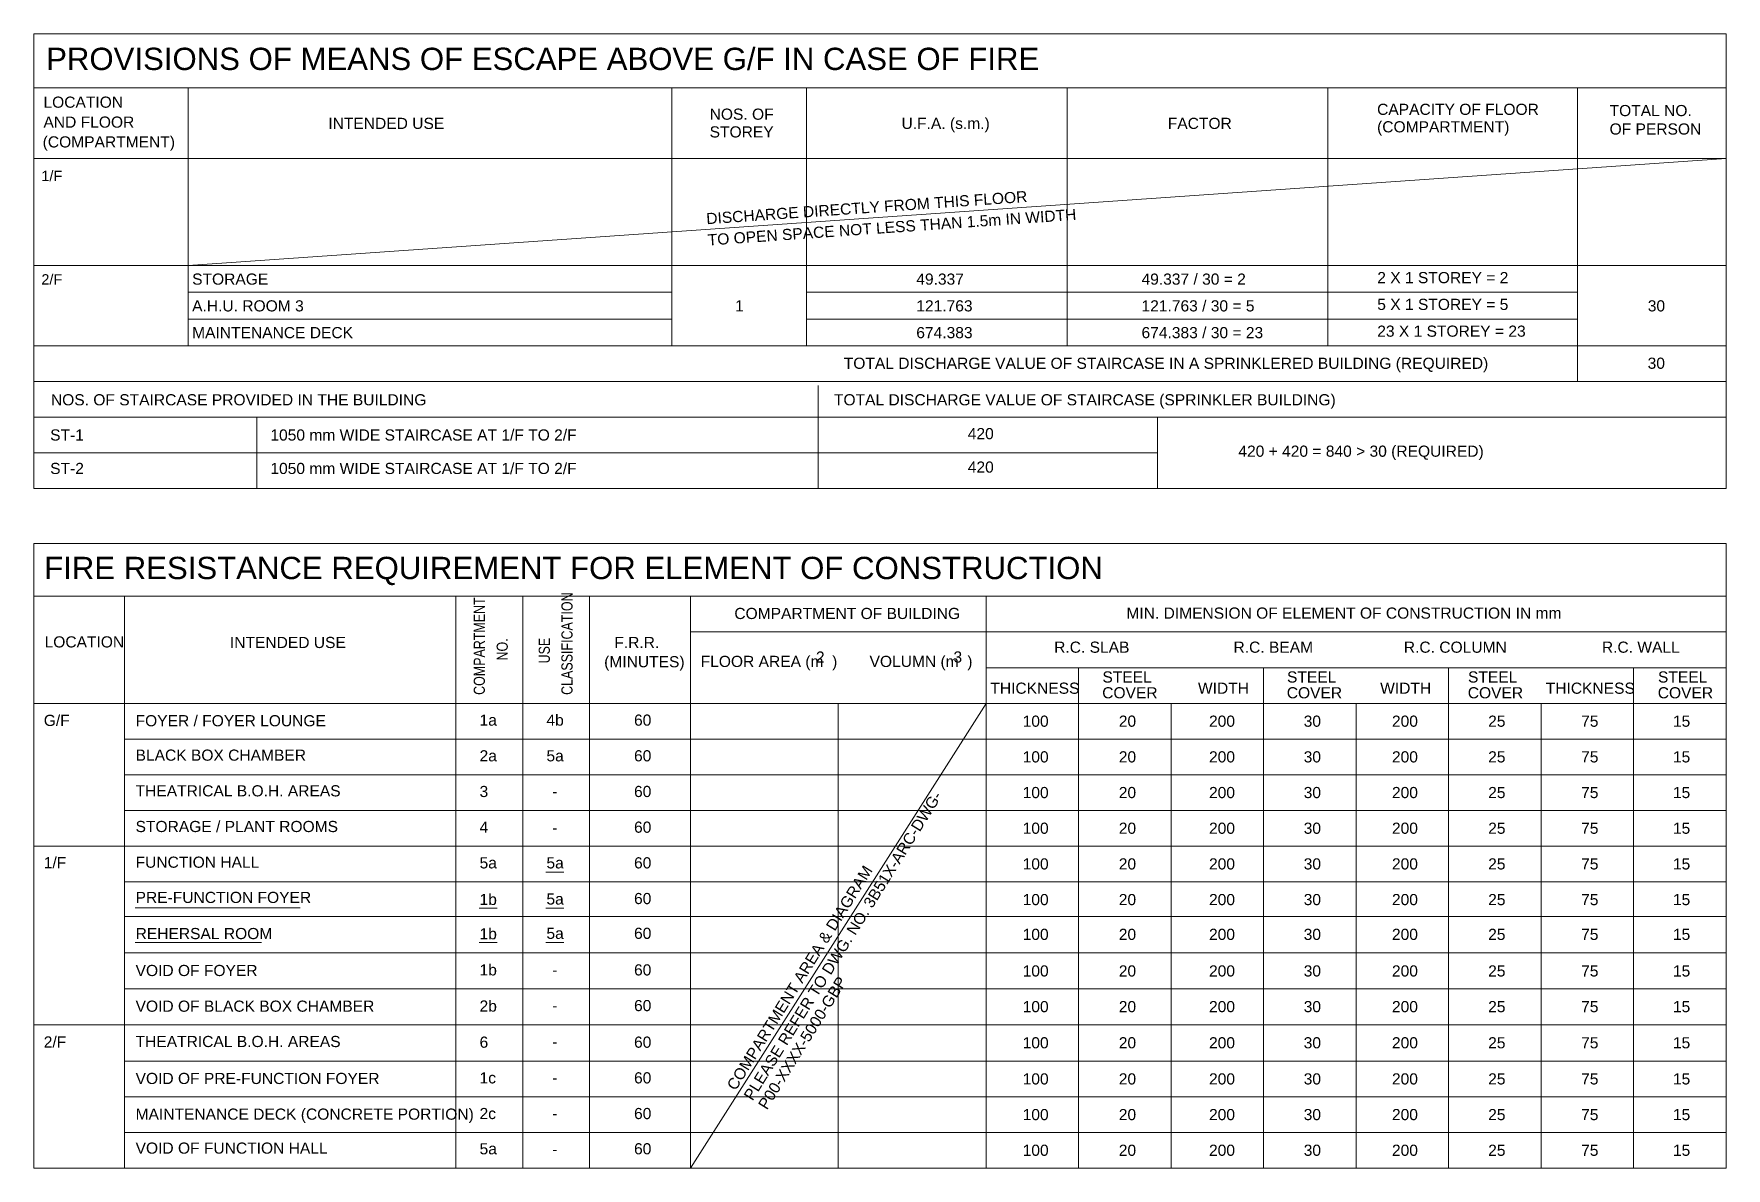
# Model space of a CAD drawing. Header units: millimetres. Extents: x 35540 to 832230, y -10956 to 416550.
# Drawn here: x 634457 to 822131, y 187209 to 312938 of the extents above; entities that cross this region are included whole.
import ezdxf

# ---------------------------------------------------------------- set-up
doc = ezdxf.new("R2010")
doc.units = ezdxf.units.MM
doc.layers.add('A-DETL', color=90, linetype='Continuous', lineweight=5)
doc.layers.add('G-ANNO-TEXT', color=231, linetype='Continuous', lineweight=5)
doc.styles.add('Swis721 BT_2', font='swiss.ttf', dxfattribs={"height": 2472.057075})
doc.styles.add('Swis721 Lt BT', font='swissl.ttf', dxfattribs={"height": 1236.028537})
doc.styles.add('Swis721 Lt BT_1', font='swissl.ttf', dxfattribs={"height": 1147.740785})
doc.styles.add('Swis721 Lt BT_2', font='swissl.ttf', dxfattribs={"width": 0.8, "height": 1236.028537})

msp = doc.modelspace()

# ---------------------------------------------------------------- linework, layer by layer
at = {"layer": 'A-DETL'}
for p, q in [((822131.3, 312938.3), (634456.7, 312938.3)), ((634456.7, 312938.3), (634456.7, 262536)), ((634456.7, 312938.3), (822131.3, 312938.3)), ((822131.3, 262536), (822131.3, 312938.3)), ((634456.7, 306970.2), (822131.3, 306970.2)), ((651583.5, 306970.2), (651583.5, 278357.2)), ((705203.3, 306970.2), (705203.3, 278357.2)), ((720142.1, 306970.2), (720142.1, 278357.2)), ((749052.5, 306970.2), (749052.5, 278357.2)), ((777962.8, 306970.2), (777962.8, 278357.2)), ((805650.9, 306970.2), (805650.9, 274401.9)), ((634456.7, 299122.4), (822131.3, 299122.4)), ((822131.3, 299122.4), (651583.5, 287256.6)), ((822131.3, 287256.6), (634456.7, 287256.6)), ((705203.3, 284290.1), (651583.5, 284290.1)), ((805650.9, 284290.1), (720142.1, 284290.1)), ((705203.3, 281323.6), (651583.5, 281323.6)), ((805650.9, 281323.6), (720142.1, 281323.6)), ((822131.3, 278357.2), (634456.7, 278357.2)), ((720142.1, 278357.2), (805650.9, 278357.2)), ((634456.7, 274401.9), (822131.3, 274401.9)), ((721455.2, 273978.1), (721455.2, 262536)), ((634456.7, 270446.6), (822131.3, 270446.6)), ((659177.3, 270446.6), (659177.3, 262536)), ((759071.1, 270446.6), (759071.1, 262536)), ((634456.7, 266491.3), (759071.1, 266491.3)), ((634456.7, 262536), (822131.3, 262536)), ((634456.7, 187209.2), (634456.7, 256457.6)), ((634456.7, 256457.6), (822131.3, 256457.6)), ((822131.3, 256457.6), (822131.3, 187209.2)), ((634456.7, 250593.4), (822131.3, 250593.4)), ((644527.4, 250593.4), (644527.4, 187209.2)), ((681262.8, 250593.4), (681262.8, 187209.2)), ((688679, 250593.4), (688679, 187209.2)), ((696095.1, 250593.4), (696095.1, 187209.2)), ((707267.8, 250593.4), (707267.8, 187209.2)), ((740059, 250593.4), (740059, 187209.2)), ((707267.8, 246638.1), (822131.3, 246638.1)), ((740059, 242682.8), (822131.3, 242682.8)), ((750318, 242682.8), (750318, 187209.2)), ((770836.1, 242682.8), (770836.1, 187209.2)), ((791354.2, 242682.8), (791354.2, 187209.2)), ((811872.2, 242682.8), (811872.2, 187209.2)), ((822131.3, 238727.5), (634456.7, 238727.5)), ((634456.7, 238727.5), (822131.3, 238727.5)), ((740059, 238727.5), (707267.8, 187209.2)), ((723663.4, 238641.7), (723663.4, 187209.2)), ((760577.1, 238641.7), (760577.1, 187209.2)), ((781095.1, 238641.7), (781095.1, 187209.2)), ((801613.2, 238641.7), (801613.2, 187209.2)), ((644527.4, 234772.2), (822131.3, 234772.2)), ((644527.4, 230817), (822131.3, 230817)), ((644527.4, 226861.7), (822131.3, 226861.7)), ((634456.7, 222906.4), (822131.3, 222906.4)), ((691244, 220021.5), (693244, 220021.5)), ((644527.4, 218951.1), (822131.3, 218951.1)), ((645692.4, 216066.2), (663992.4, 216066.2)), ((683827.8, 216016.4), (685827.8, 216016.4)), ((691244, 216016.4), (693244, 216016.4)), ((644527.4, 215096.5), (822131.3, 215096.5)), ((645692.4, 212211.7), (659692.4, 212211.7)), ((683827.8, 212211.7), (685827.8, 212211.7)), ((691244, 212211.7), (693244, 212211.7)), ((644527.4, 211091.1), (822131.3, 211091.1)), ((644527.4, 207085.8), (822131.3, 207085.8)), ((634456.7, 203080.4), (822131.3, 203080.4)), ((644527.4, 199075.1), (822131.3, 199075.1)), ((644527.4, 195119.8), (822131.3, 195119.8)), ((644527.4, 191164.5), (822131.3, 191164.5)), ((822131.3, 187209.2), (634456.7, 187209.2))]:
    msp.add_line(p, q, dxfattribs=at)

# ---------------------------------------------------------------- texts
at = {"layer": 'G-ANNO-TEXT', "color": 7, "attachment_point": 1, "line_spacing_factor": 1.00667}
for s, insert, char_height, width, style in [('PROVISIONS OF MEANS OF ESCAPE ABOVE G/F IN CASE OF FIRE', (635822.5, 311402.2), 2472.057, 127678.93, 'Swis721 BT_2'), ('LOCATION', (635524, 305985.2), 1236.03, 9970.997, 'Swis721 Lt BT'), ('NOS. OF', (709401.2, 304654.7), 1236.03, 8121.032, 'Swis721 Lt BT'), ('CAPACITY OF FLOOR', (783421.1, 305192), 1236.029, 19989.027, 'Swis721 Lt BT'), ('TOTAL NO.', (809203.8, 305054.9), 1236.03, 10237.517, 'Swis721 Lt BT'), ('AND FLOOR', (635524, 303775.8), 1236.03, 11444.698, 'Swis721 Lt BT'), ('INTENDED USE', (667114.6, 303634.9), 1236.029, 14392.099, 'Swis721 Lt BT'), ('STOREY', (709401.2, 302689.2), 1236.03, 7666.38, 'Swis721 Lt BT'), ('U.F.A. (s.m.)', (730680.2, 303634.9), 1236.029, 11240.888, 'Swis721 Lt BT'), ('FACTOR', (760209.8, 303634.9), 1236.03, 7885.867, 'Swis721 Lt BT'), ('(COMPARTMENT)', (783421.1, 303253.8), 1236.029, 16445.874, 'Swis721 Lt BT'), ('OF PERSON', (809203.8, 303012), 1236.03, 11413.342, 'Swis721 Lt BT'), ('(COMPARTMENT)', (635435.5, 301580.8), 1236.029, 16445.874, 'Swis721 Lt BT'), ('1/F', (635291, 297769.7), 1147.74, 2664.043, 'Swis721 Lt BT_1'), ('2/F', (635291, 286298.7), 1147.74, 2664.043, 'Swis721 Lt BT_1'), ('STORAGE', (652011.2, 286373), 1236.03, 9328.213, 'Swis721 Lt BT'), ('49.337', (732319.1, 286373), 1236.03, 6035.902, 'Swis721 Lt BT'), ('49.337 / 30 = 2', (757298, 286373), 1236.029, 13843.381, 'Swis721 Lt BT'), ('2 X 1 STOREY = 2', (783440, 286537.5), 1236.029, 16634.006, 'Swis721 Lt BT'), ('A.H.U. ROOM 3', (652011.2, 283406.5), 1236.029, 14156.934, 'Swis721 Lt BT'), ('\\fSwis721 Lt BT|b0|i0|c134|p34|;1', (712214.7, 283406.5), 1236.029, 1097.437, 'Swis721 Lt BT'), ('121.763', (732319.1, 283406.5), 1236.03, 7133.339, 'Swis721 Lt BT'), ('121.763 / 30 = 5', (757298, 283406.5), 1236.029, 14940.818, 'Swis721 Lt BT'), ('5 X 1 STOREY = 5', (783440, 283571), 1236.029, 16634.006, 'Swis721 Lt BT'), ('30', (813438.9, 283406.5), 1236.03, 2194.874, 'Swis721 Lt BT'), ('MAINTENANCE DECK', (652011.2, 280440), 1236.029, 20130.126, 'Swis721 Lt BT'), ('674.383', (732319.1, 280440), 1236.03, 7133.339, 'Swis721 Lt BT'), ('674.383 / 30 = 23', (757298, 280440), 1236.029, 16038.255, 'Swis721 Lt BT'), ('23 X 1 STOREY = 23', (783440, 280604.5), 1236.029, 18828.88, 'Swis721 Lt BT'), ('TOTAL DISCHARGE VALUE OF STAIRCASE IN A SPRINKLERED BUILDING (REQUIRED)', (724277.4, 277044.3), 1236.029, 79548.489, 'Swis721 Lt BT'), ('30', (813424.1, 277049.6), 1236.03, 2194.874, 'Swis721 Lt BT'), ('NOS. OF STAIRCASE PROVIDED IN THE BUILDING', (636351.9, 272997.5), 1236.029, 46499.964, 'Swis721 Lt BT'), ('TOTAL DISCHARGE VALUE OF STAIRCASE (SPRINKLER BUILDING)', (723189.2, 272997.5), 1236.029, 61879.757, 'Swis721 Lt BT'), ('ST-1', (636266.6, 269093.9), 1236.03, 4123.227, 'Swis721 Lt BT'), ('1050 mm WIDE STAIRCASE AT 1/F TO 2/F', (660689.9, 269093.9), 1236.029, 38065.378, 'Swis721 Lt BT'), ('420', (738030.3, 269244.8), 1236.03, 3292.31, 'Swis721 Lt BT'), ('420 + 420 = 840 > 30 (REQUIRED)', (768036.8, 267299.2), 1236.029, 32515.484, 'Swis721 Lt BT'), ('ST-2', (636266.6, 265385.9), 1236.03, 4123.227, 'Swis721 Lt BT'), ('1050 mm WIDE STAIRCASE AT 1/F TO 2/F', (660689.9, 265385.9), 1236.029, 38065.378, 'Swis721 Lt BT'), ('420', (738030.3, 265536.7), 1236.03, 3292.31, 'Swis721 Lt BT'), ('FIRE RESISTANCE REQUIREMENT FOR ELEMENT OF CONSTRUCTION', (635597.9, 254971.4), 2472.057, 135549.12, 'Swis721 BT_2'), ('COMPARTMENT OF BUILDING', (712141.6, 249310.4), 1236.029, 28235.48, 'Swis721 Lt BT'), ('MIN. DIMENSION OF ELEMENT OF CONSTRUCTION IN mm', (755619.8, 249351.4), 1236.029, 54699.384, 'Swis721 Lt BT'), ('LOCATION', (635647.2, 246159), 1236.03, 9970.997, 'Swis721 Lt BT'), ('INTENDED USE', (656202.9, 246094.9), 1236.029, 14392.099, 'Swis721 Lt BT'), ('F.R.R.', (698830.9, 246094.9), 1236.03, 5487.184, 'Swis721 Lt BT'), ('(MINUTES)', (697703.9, 243961.1), 1236.03, 9986.675, 'Swis721 Lt BT'), ('FLOOR AREA (m  )', (708405, 243995.9), 1236.029, 17088.658, 'Swis721 Lt BT'), ('\\fSwis721 Lt BT|b0|i0|c134|p34|;2', (721189.6, 244476.5), 1236.029, 1097.437, 'Swis721 Lt BT'), ('VOLUMN (m  )', (727135.9, 243995.9), 1236.029, 13090.853, 'Swis721 Lt BT'), ('\\fSwis721 Lt BT|b0|i0|c134|p34|;3', (736445.4, 244483.6), 1236.029, 1097.437, 'Swis721 Lt BT'), ('R.C. SLAB', (747607.9, 245572.8), 1236.03, 9343.89, 'Swis721 Lt BT'), ('R.C. BEAM', (767498.6, 245572.8), 1236.03, 9939.642, 'Swis721 Lt BT'), ('R.C. COLUMN', (786387.6, 245572.8), 1236.029, 13090.853, 'Swis721 Lt BT'), ('R.C. WALL', (808350.6, 245572.8), 1236.03, 9626.088, 'Swis721 Lt BT'), ('STEEL', (752960.4, 242269.5), 1236.03, 5941.836, 'Swis721 Lt BT'), ('STEEL', (773428.9, 242269.5), 1236.03, 5941.836, 'Swis721 Lt BT'), ('STEEL', (793501.4, 242269.5), 1236.03, 5941.836, 'Swis721 Lt BT'), ('STEEL', (814569.2, 242269.5), 1236.03, 5941.836, 'Swis721 Lt BT'), ('THICKNESS', (740532.6, 241027.1), 1236.03, 11021.401, 'Swis721 Lt BT'), ('COVER', (752935.4, 240520), 1236.03, 6772.753, 'Swis721 Lt BT'), ('WIDTH', (763555.8, 241027.1), 1236.03, 6255.39, 'Swis721 Lt BT'), ('COVER', (773403.9, 240520), 1236.03, 6772.753, 'Swis721 Lt BT'), ('WIDTH', (783760.4, 241027.1), 1236.03, 6255.39, 'Swis721 Lt BT'), ('COVER', (793476.4, 240520), 1236.03, 6772.753, 'Swis721 Lt BT'), ('THICKNESS', (802127.5, 241027.1), 1236.03, 11021.401, 'Swis721 Lt BT'), ('COVER', (814544.2, 240520), 1236.03, 6772.753, 'Swis721 Lt BT'), ('G/F', (635558.4, 237459), 1236.03, 3323.666, 'Swis721 Lt BT'), ('FOYER / FOYER LOUNGE', (645740.2, 237422), 1236.029, 23579.213, 'Swis721 Lt BT'), ('1a', (683887, 237488.4), 1236.03, 2210.551, 'Swis721 Lt BT'), ('4b', (691303.2, 237488.4), 1236.03, 2288.94, 'Swis721 Lt BT'), ('60', (701017.2, 237488.4), 1236.03, 2194.874, 'Swis721 Lt BT'), ('100', (744114.7, 237371.6), 1236.03, 3292.31, 'Swis721 Lt BT'), ('20', (754777.6, 237371.6), 1236.03, 2194.874, 'Swis721 Lt BT'), ('200', (764782, 237371.6), 1236.03, 3292.31, 'Swis721 Lt BT'), ('30', (775280.6, 237371.6), 1236.03, 2194.874, 'Swis721 Lt BT'), ('200', (785068.1, 237371.6), 1236.03, 3292.31, 'Swis721 Lt BT'), ('25', (795738.5, 237371.6), 1236.03, 2194.874, 'Swis721 Lt BT'), ('75', (806048.2, 237371.6), 1236.03, 2194.874, 'Swis721 Lt BT'), ('15', (816230, 237371.6), 1236.03, 2194.874, 'Swis721 Lt BT'), ('BLACK BOX CHAMBER', (645740.2, 233606.7), 1236.029, 21368.662, 'Swis721 Lt BT'), ('2a', (683887, 233533.1), 1236.03, 2210.551, 'Swis721 Lt BT'), ('5a', (691303.2, 233533.1), 1236.03, 2210.551, 'Swis721 Lt BT'), ('60', (701017.2, 233533.1), 1236.03, 2194.874, 'Swis721 Lt BT'), ('100', (744114.7, 233416.3), 1236.03, 3292.31, 'Swis721 Lt BT'), ('20', (754777.6, 233416.3), 1236.03, 2194.874, 'Swis721 Lt BT'), ('200', (764782, 233416.3), 1236.03, 3292.31, 'Swis721 Lt BT'), ('30', (775280.6, 233416.3), 1236.03, 2194.874, 'Swis721 Lt BT'), ('200', (785068.1, 233416.3), 1236.03, 3292.31, 'Swis721 Lt BT'), ('25', (795738.5, 233416.3), 1236.03, 2194.874, 'Swis721 Lt BT'), ('75', (806048.2, 233416.3), 1236.03, 2194.874, 'Swis721 Lt BT'), ('15', (816230, 233416.3), 1236.03, 2194.874, 'Swis721 Lt BT'), ('THEATRICAL B.O.H. AREAS', (645740.2, 229651.4), 1236.029, 25256.724, 'Swis721 Lt BT'), ('\\fSwis721 Lt BT|b0|i0|c134|p34|;3', (683887, 229577.8), 1236.029, 1097.437, 'Swis721 Lt BT'), ('60', (701017.2, 229577.8), 1236.03, 2194.874, 'Swis721 Lt BT'), ('100', (744114.7, 229461), 1236.03, 3292.31, 'Swis721 Lt BT'), ('20', (754777.6, 229461), 1236.03, 2194.874, 'Swis721 Lt BT'), ('200', (764782, 229461), 1236.03, 3292.31, 'Swis721 Lt BT'), ('30', (775280.6, 229461), 1236.03, 2194.874, 'Swis721 Lt BT'), ('200', (785068.1, 229461), 1236.03, 3292.31, 'Swis721 Lt BT'), ('25', (795738.5, 229461), 1236.03, 2194.874, 'Swis721 Lt BT'), ('75', (806048.2, 229461), 1236.03, 2194.874, 'Swis721 Lt BT'), ('15', (816230, 229461), 1236.03, 2194.874, 'Swis721 Lt BT'), ('\\fSwis721 Lt BT|b0|i0|c134|p34|;-', (691956.9, 229577.8), 1236.029, 674.14, 'Swis721 Lt BT'), ('STORAGE / PLANT ROOMS', (645740.2, 225696.2), 1236.029, 25131.302, 'Swis721 Lt BT'), ('\\fSwis721 Lt BT|b0|i0|c134|p34|;4', (683887, 225622.5), 1236.029, 1097.437, 'Swis721 Lt BT'), ('60', (701017.2, 225622.5), 1236.03, 2194.874, 'Swis721 Lt BT'), ('100', (744114.7, 225505.8), 1236.03, 3292.31, 'Swis721 Lt BT'), ('20', (754777.6, 225505.8), 1236.03, 2194.874, 'Swis721 Lt BT'), ('200', (764782, 225505.8), 1236.03, 3292.31, 'Swis721 Lt BT'), ('30', (775280.6, 225505.8), 1236.03, 2194.874, 'Swis721 Lt BT'), ('200', (785068.1, 225505.8), 1236.03, 3292.31, 'Swis721 Lt BT'), ('25', (795738.5, 225505.8), 1236.03, 2194.874, 'Swis721 Lt BT'), ('75', (806048.2, 225505.8), 1236.03, 2194.874, 'Swis721 Lt BT'), ('15', (816230, 225505.8), 1236.03, 2194.874, 'Swis721 Lt BT'), ('\\fSwis721 Lt BT|b0|i0|c134|p34|;-', (691956.9, 225572.5), 1236.029, 674.14, 'Swis721 Lt BT'), ('1/F', (635558.4, 221687.9), 1236.03, 2869.013, 'Swis721 Lt BT'), ('FUNCTION HALL', (645740.2, 221740.9), 1236.029, 15567.925, 'Swis721 Lt BT'), ('5a', (683887, 221667.2), 1236.03, 2210.551, 'Swis721 Lt BT'), ('5a', (691303.2, 221667.2), 1236.03, 2210.551, 'Swis721 Lt BT'), ('60', (701017.2, 221667.2), 1236.03, 2194.874, 'Swis721 Lt BT'), ('100', (744114.7, 221550.5), 1236.03, 3292.31, 'Swis721 Lt BT'), ('20', (754777.6, 221550.5), 1236.03, 2194.874, 'Swis721 Lt BT'), ('200', (764782, 221550.5), 1236.03, 3292.31, 'Swis721 Lt BT'), ('30', (775280.6, 221550.5), 1236.03, 2194.874, 'Swis721 Lt BT'), ('200', (785068.1, 221550.5), 1236.03, 3292.31, 'Swis721 Lt BT'), ('25', (795738.5, 221550.5), 1236.03, 2194.874, 'Swis721 Lt BT'), ('75', (806048.2, 221550.5), 1236.03, 2194.874, 'Swis721 Lt BT'), ('15', (816230, 221550.5), 1236.03, 2194.874, 'Swis721 Lt BT'), ('PRE-FUNCTION FOYER', (645740.2, 217835.9), 1236.029, 21682.215, 'Swis721 Lt BT'), ('60', (701017.2, 217712), 1236.03, 2194.874, 'Swis721 Lt BT'), ('1b', (683887, 217612.1), 1236.03, 2288.94, 'Swis721 Lt BT'), ('5a', (691303.2, 217662.2), 1236.03, 2210.551, 'Swis721 Lt BT'), ('100', (744114.7, 217595.2), 1236.03, 3292.31, 'Swis721 Lt BT'), ('20', (754777.6, 217595.2), 1236.03, 2194.874, 'Swis721 Lt BT'), ('200', (764782, 217595.2), 1236.03, 3292.31, 'Swis721 Lt BT'), ('30', (775280.6, 217595.2), 1236.03, 2194.874, 'Swis721 Lt BT'), ('200', (785068.1, 217595.2), 1236.03, 3292.31, 'Swis721 Lt BT'), ('25', (795738.5, 217595.2), 1236.03, 2194.874, 'Swis721 Lt BT'), ('75', (806048.2, 217595.2), 1236.03, 2194.874, 'Swis721 Lt BT'), ('15', (816230, 217595.2), 1236.03, 2194.874, 'Swis721 Lt BT'), ('REHERSAL ROOM', (645740.2, 213830.6), 1236.029, 16931.882, 'Swis721 Lt BT'), ('1b', (683887, 213807.3), 1236.03, 2288.94, 'Swis721 Lt BT'), ('5a', (691303.2, 213857.4), 1236.03, 2210.551, 'Swis721 Lt BT'), ('60', (701017.2, 213857.4), 1236.03, 2194.874, 'Swis721 Lt BT'), ('100', (744114.7, 213740.6), 1236.03, 3292.31, 'Swis721 Lt BT'), ('20', (754777.6, 213740.6), 1236.03, 2194.874, 'Swis721 Lt BT'), ('200', (764782, 213740.6), 1236.03, 3292.31, 'Swis721 Lt BT'), ('30', (775280.6, 213740.6), 1236.03, 2194.874, 'Swis721 Lt BT'), ('200', (785068.1, 213740.6), 1236.03, 3292.31, 'Swis721 Lt BT'), ('25', (795738.5, 213740.6), 1236.03, 2194.874, 'Swis721 Lt BT'), ('75', (806048.2, 213740.6), 1236.03, 2194.874, 'Swis721 Lt BT'), ('15', (816230, 213740.6), 1236.03, 2194.874, 'Swis721 Lt BT'), ('VOID OF FOYER', (645740.2, 209735.5), 1236.029, 15003.529, 'Swis721 Lt BT'), ('1b', (683887, 209802), 1236.03, 2288.94, 'Swis721 Lt BT'), ('\\fSwis721 Lt BT|b0|i0|c134|p34|;-', (691956.9, 209802), 1236.029, 674.14, 'Swis721 Lt BT'), ('60', (701017.2, 209802), 1236.03, 2194.874, 'Swis721 Lt BT'), ('100', (744114.7, 209685.2), 1236.03, 3292.31, 'Swis721 Lt BT'), ('20', (754777.6, 209685.2), 1236.03, 2194.874, 'Swis721 Lt BT'), ('200', (764782, 209685.2), 1236.03, 3292.31, 'Swis721 Lt BT'), ('30', (775280.6, 209685.2), 1236.03, 2194.874, 'Swis721 Lt BT'), ('200', (785068.1, 209685.2), 1236.03, 3292.31, 'Swis721 Lt BT'), ('25', (795738.5, 209685.2), 1236.03, 2194.874, 'Swis721 Lt BT'), ('75', (806048.2, 209685.2), 1236.03, 2194.874, 'Swis721 Lt BT'), ('15', (816230, 209685.2), 1236.03, 2194.874, 'Swis721 Lt BT'), ('VOID OF BLACK BOX CHAMBER', (645740.2, 205780.2), 1236.029, 29881.636, 'Swis721 Lt BT'), ('2b', (683887, 205796.6), 1236.03, 2288.94, 'Swis721 Lt BT'), ('\\fSwis721 Lt BT|b0|i0|c134|p34|;-', (691956.9, 205846.7), 1236.029, 674.14, 'Swis721 Lt BT'), ('60', (701017.2, 205846.7), 1236.03, 2194.874, 'Swis721 Lt BT'), ('100', (744114.7, 205729.9), 1236.03, 3292.31, 'Swis721 Lt BT'), ('20', (754777.6, 205729.9), 1236.03, 2194.874, 'Swis721 Lt BT'), ('200', (764782, 205729.9), 1236.03, 3292.31, 'Swis721 Lt BT'), ('30', (775280.6, 205729.9), 1236.03, 2194.874, 'Swis721 Lt BT'), ('200', (785068.1, 205729.9), 1236.03, 3292.31, 'Swis721 Lt BT'), ('25', (795738.5, 205729.9), 1236.03, 2194.874, 'Swis721 Lt BT'), ('75', (806048.2, 205729.9), 1236.03, 2194.874, 'Swis721 Lt BT'), ('15', (816230, 205729.9), 1236.03, 2194.874, 'Swis721 Lt BT'), ('2/F', (635558.4, 201811.9), 1236.03, 2869.013, 'Swis721 Lt BT'), ('THEATRICAL B.O.H. AREAS', (645740.2, 201864.8), 1236.029, 25256.724, 'Swis721 Lt BT'), ('\\fSwis721 Lt BT|b0|i0|c134|p34|;6', (683887, 201791.2), 1236.029, 1097.437, 'Swis721 Lt BT'), ('\\fSwis721 Lt BT|b0|i0|c134|p34|;-', (691956.9, 201841.3), 1236.029, 674.14, 'Swis721 Lt BT'), ('60', (701017.2, 201791.2), 1236.03, 2194.874, 'Swis721 Lt BT'), ('100', (744114.7, 201724.5), 1236.03, 3292.31, 'Swis721 Lt BT'), ('20', (754777.6, 201724.5), 1236.03, 2194.874, 'Swis721 Lt BT'), ('200', (764782, 201724.5), 1236.03, 3292.31, 'Swis721 Lt BT'), ('30', (775280.6, 201724.5), 1236.03, 2194.874, 'Swis721 Lt BT'), ('200', (785068.1, 201724.5), 1236.03, 3292.31, 'Swis721 Lt BT'), ('25', (795738.5, 201724.5), 1236.03, 2194.874, 'Swis721 Lt BT'), ('75', (806048.2, 201724.5), 1236.03, 2194.874, 'Swis721 Lt BT'), ('15', (816230, 201724.5), 1236.03, 2194.874, 'Swis721 Lt BT'), ('VOID OF PRE-FUNCTION FOYER', (645740.2, 197769.5), 1236.029, 30195.189, 'Swis721 Lt BT'), ('1c', (683887, 197835.9), 1236.03, 2163.518, 'Swis721 Lt BT'), ('\\fSwis721 Lt BT|b0|i0|c134|p34|;-', (691956.9, 197835.9), 1236.029, 674.14, 'Swis721 Lt BT'), ('60', (701017.2, 197835.9), 1236.03, 2194.874, 'Swis721 Lt BT'), ('100', (744114.7, 197719.1), 1236.03, 3292.31, 'Swis721 Lt BT'), ('20', (754777.6, 197719.1), 1236.03, 2194.874, 'Swis721 Lt BT'), ('200', (764782, 197719.1), 1236.03, 3292.31, 'Swis721 Lt BT'), ('30', (775280.6, 197719.1), 1236.03, 2194.874, 'Swis721 Lt BT'), ('200', (785068.1, 197719.1), 1236.03, 3292.31, 'Swis721 Lt BT'), ('25', (795738.5, 197719.1), 1236.03, 2194.874, 'Swis721 Lt BT'), ('75', (806048.2, 197719.1), 1236.03, 2194.874, 'Swis721 Lt BT'), ('15', (816230, 197719.1), 1236.03, 2194.874, 'Swis721 Lt BT'), ('MAINTENANCE DECK (CONCRETE PORTION)', (645740.2, 193814.2), 1236.029, 42157.25, 'Swis721 Lt BT'), ('2c', (683887, 193880.6), 1236.03, 2163.518, 'Swis721 Lt BT'), ('60', (701017.2, 193880.6), 1236.03, 2194.874, 'Swis721 Lt BT'), ('100', (744114.7, 193763.9), 1236.03, 3292.31, 'Swis721 Lt BT'), ('20', (754777.6, 193763.9), 1236.03, 2194.874, 'Swis721 Lt BT'), ('200', (764782, 193763.9), 1236.03, 3292.31, 'Swis721 Lt BT'), ('30', (775280.6, 193763.9), 1236.03, 2194.874, 'Swis721 Lt BT'), ('200', (785068.1, 193763.9), 1236.03, 3292.31, 'Swis721 Lt BT'), ('25', (795738.5, 193763.9), 1236.03, 2194.874, 'Swis721 Lt BT'), ('75', (806048.2, 193763.9), 1236.03, 2194.874, 'Swis721 Lt BT'), ('15', (816230, 193763.9), 1236.03, 2194.874, 'Swis721 Lt BT'), ('\\fSwis721 Lt BT|b0|i0|c134|p34|;-', (691956.9, 193880.6), 1236.029, 674.14, 'Swis721 Lt BT'), ('VOID OF FUNCTION HALL', (645740.2, 190049), 1236.029, 24080.898, 'Swis721 Lt BT'), ('5a', (683887, 189975.4), 1236.03, 2210.551, 'Swis721 Lt BT'), ('60', (701017.2, 189975.4), 1236.03, 2194.874, 'Swis721 Lt BT'), ('100', (744114.7, 189808.6), 1236.03, 3292.31, 'Swis721 Lt BT'), ('20', (754777.6, 189808.6), 1236.03, 2194.874, 'Swis721 Lt BT'), ('200', (764782, 189808.6), 1236.03, 3292.31, 'Swis721 Lt BT'), ('30', (775280.6, 189808.6), 1236.03, 2194.874, 'Swis721 Lt BT'), ('200', (785068.1, 189808.6), 1236.03, 3292.31, 'Swis721 Lt BT'), ('25', (795738.5, 189808.6), 1236.03, 2194.874, 'Swis721 Lt BT'), ('75', (806048.2, 189808.6), 1236.03, 2194.874, 'Swis721 Lt BT'), ('15', (816230, 189808.6), 1236.03, 2194.874, 'Swis721 Lt BT'), ('\\fSwis721 Lt BT|b0|i0|c134|p34|;-', (691956.9, 189925.4), 1236.029, 674.14, 'Swis721 Lt BT')]:
    msp.add_mtext(s, dxfattribs=dict(at, insert=insert, char_height=char_height, width=width, style=style))
for s, insert, char_height, width, rotation, style in [('DISCHARGE DIRECTLY FROM THIS FLOOR', (708985.6, 293064.6), 1236.029, 39758.567, 3.979944, 'Swis721 Lt BT'), ('TO OPEN SPACE NOT LESS THAN 1.5m IN WIDTH', (709149.5, 290709.3), 1236.029, 45982.601, 3.979944, 'Swis721 Lt BT'), ('COMPARTMENT', (683237.1, 239666.5), 1236.029, 12009.094, 90, 'Swis721 Lt BT_2'), ('CLASSIFICATION', (692960.6, 239666.5), 1236.029, 12495.102, 90, 'Swis721 Lt BT_2'), ('USE', (690446.9, 243155.3), 1236.03, 3119.856, 90, 'Swis721 Lt BT_2'), ('NO.', (685779.7, 243479.2), 1236.03, 2837.658, 90, 'Swis721 Lt BT_2'), ('PLEASE REFER TO DWG. NO. 3B51X-ARC-DWG-', (713103.3, 195250.4), 1236.029, 44665.677, 58.12131, 'Swis721 Lt BT'), ('COMPARTMENT AREA & DIAGRAM', (711231.7, 196376.6), 1236.029, 32295.997, 58.12131, 'Swis721 Lt BT'), ('P00-XXXX-5000-GBP', (714703.1, 194244.7), 1236.029, 18813.202, 58.12131, 'Swis721 Lt BT')]:
    msp.add_mtext(s, dxfattribs=dict(at, insert=insert, char_height=char_height, width=width, rotation=rotation, style=style))

doc.saveas('drawing.dxf')
